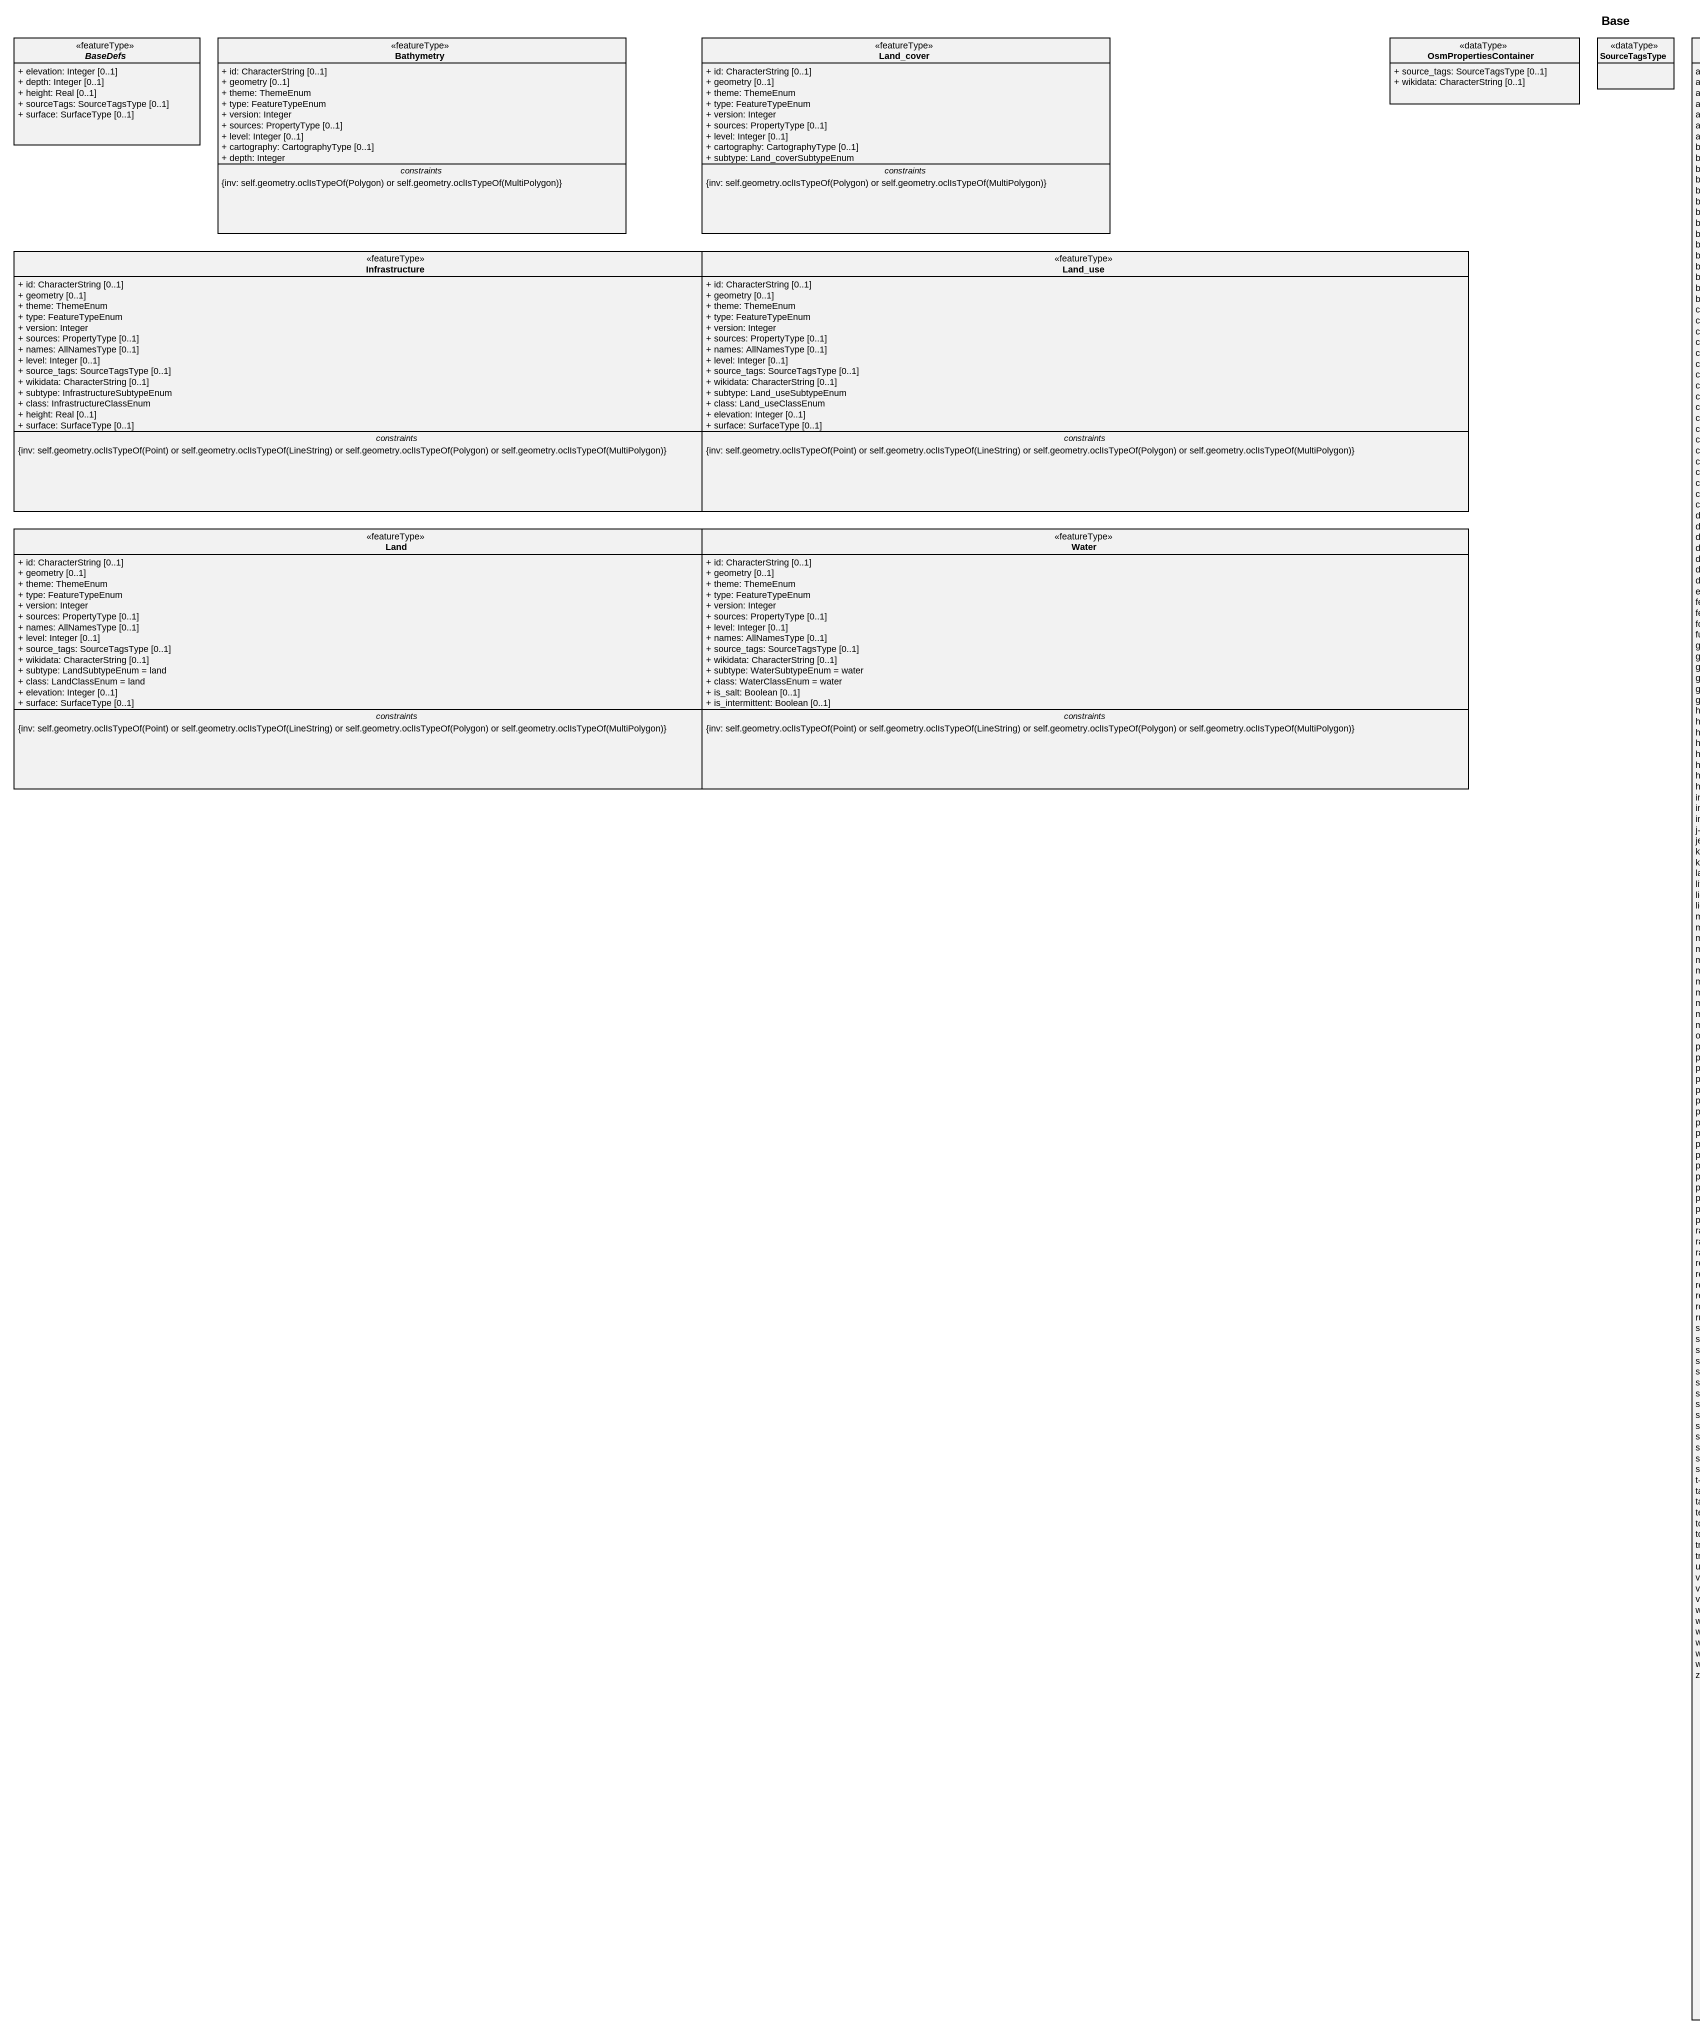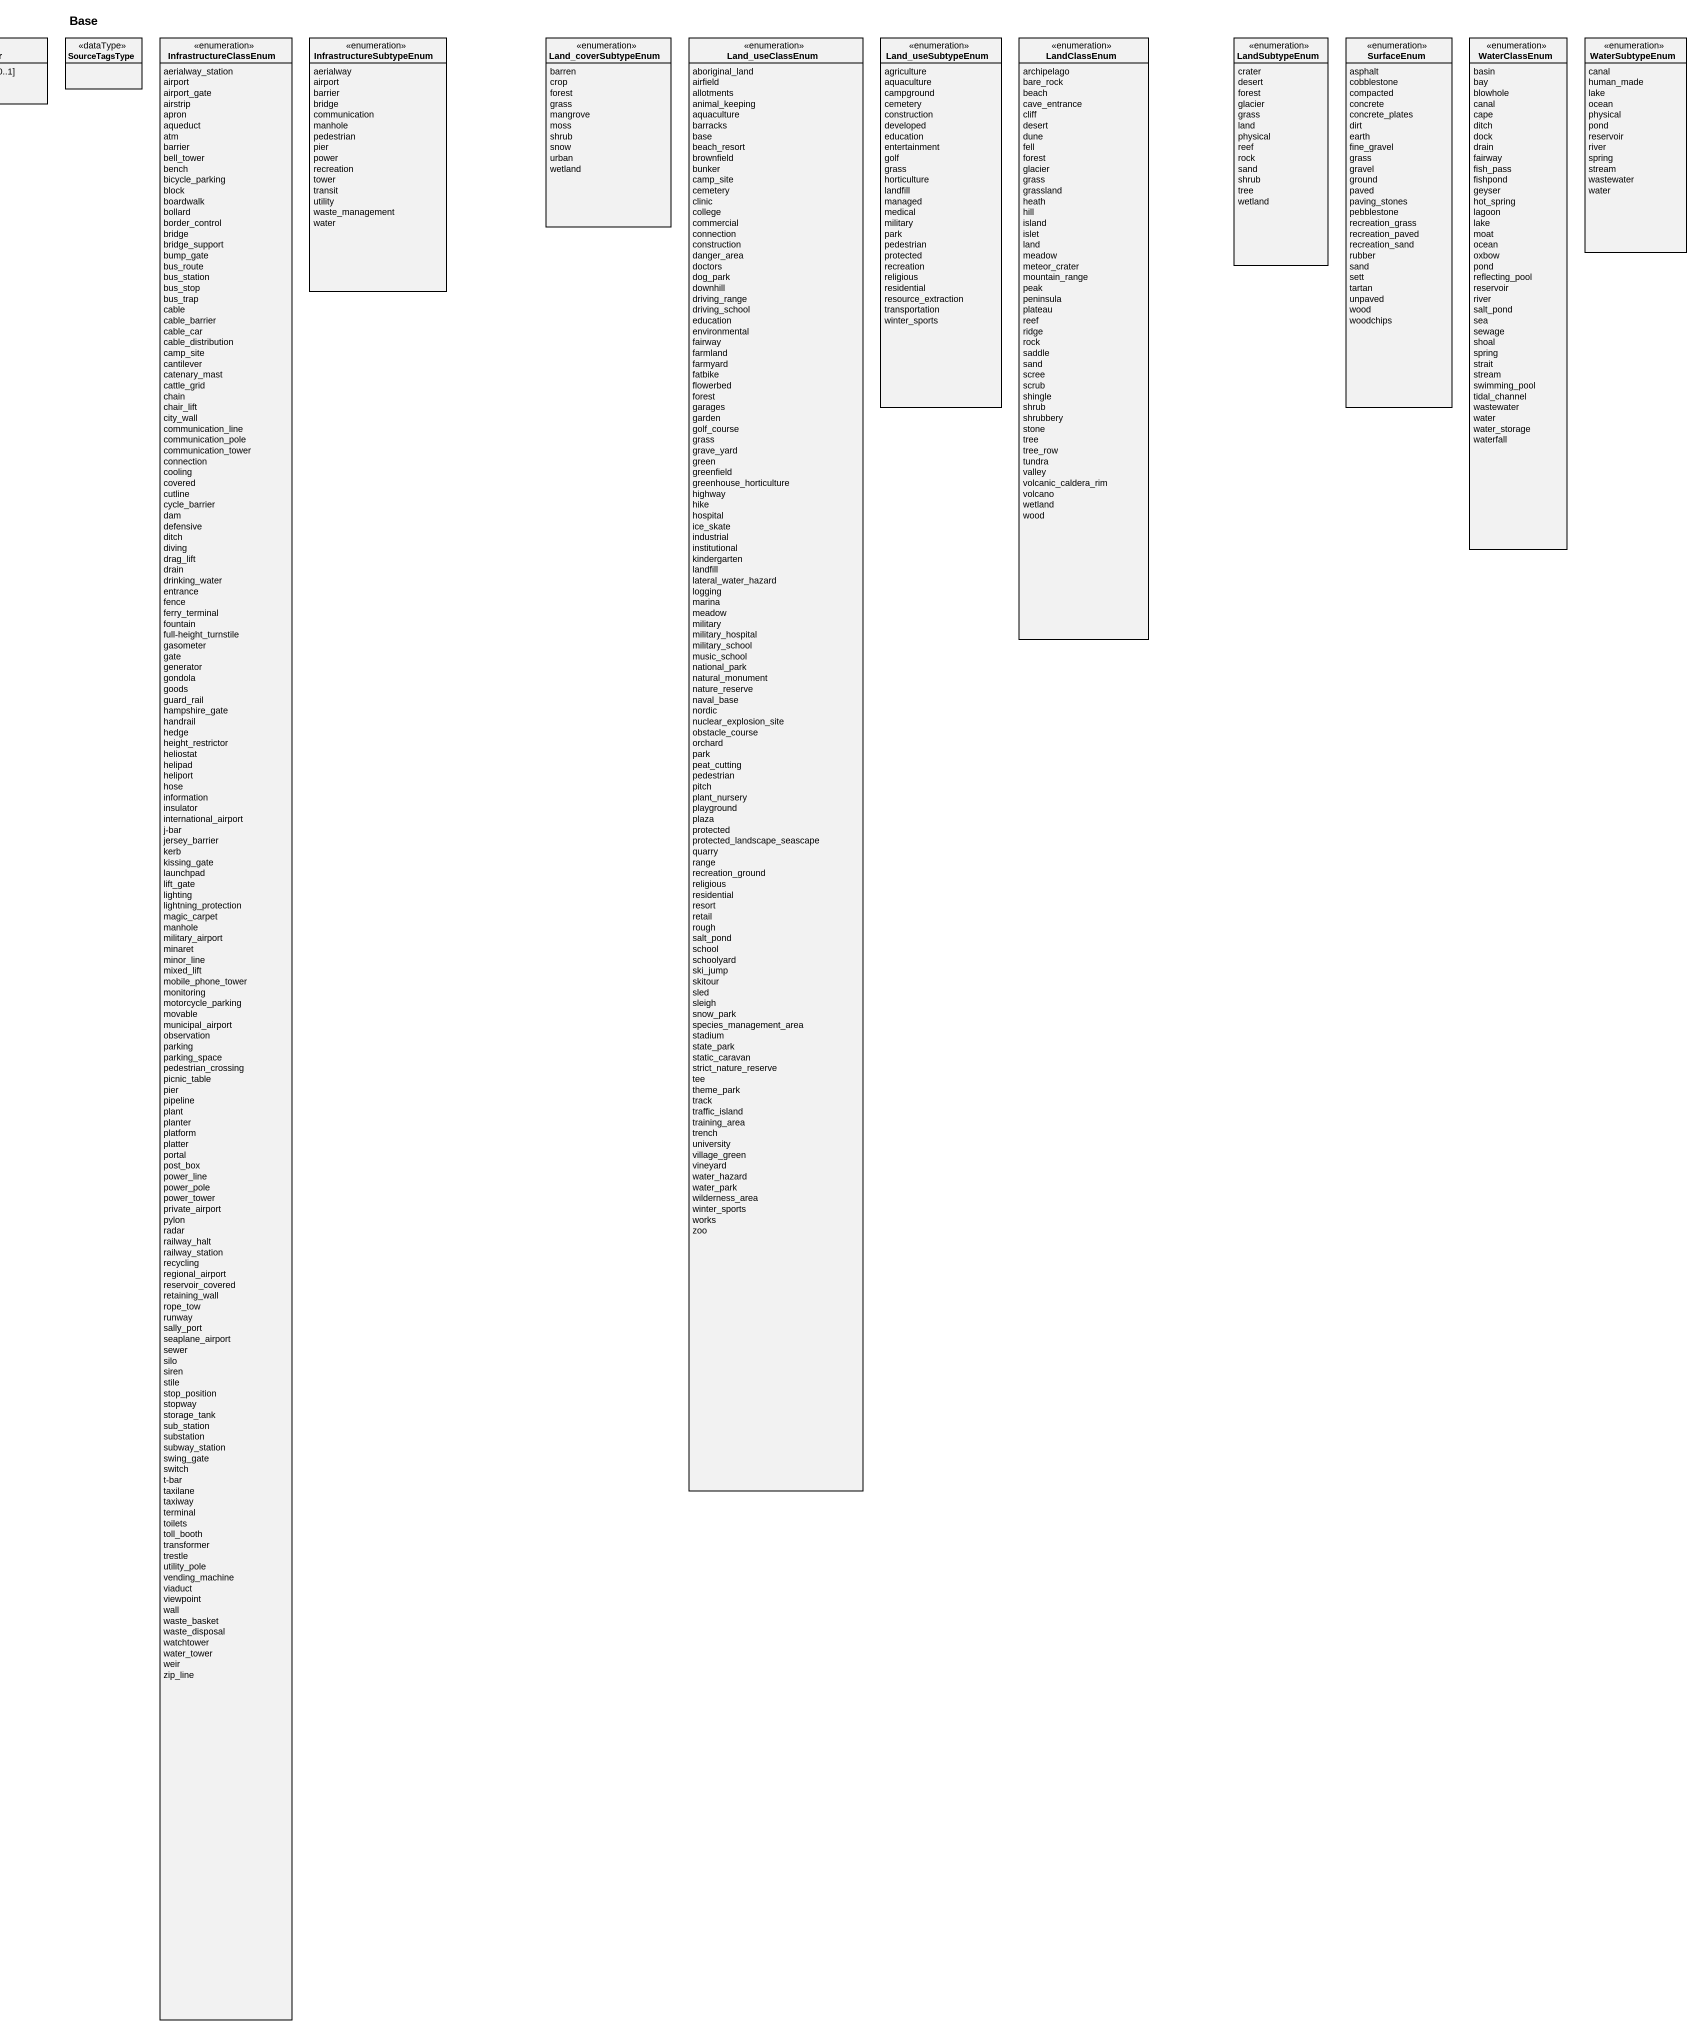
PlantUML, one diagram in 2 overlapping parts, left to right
@startuml
title Base
hide circle
hide empty members
skinparam classAttributeIconSize 0
abstract class BaseDefs <<featureType>> {
  + elevation: Integer [0..1]
  + depth: Integer [0..1]
  + height: Real [0..1]
  + sourceTags: SourceTagsType [0..1]
  + surface: SurfaceType [0..1]
}
class Bathymetry <<featureType>> {
  + id: CharacterString [0..1]
  + geometry [0..1]
  + theme: ThemeEnum
  + type: FeatureTypeEnum
  + version: Integer
  + sources: PropertyType [0..1]
  + level: Integer [0..1]
  + cartography: CartographyType [0..1]
  + depth: Integer
  -- constraints --
  {field} {inv: self.geometry.oclIsTypeOf(Polygon) or self.geometry.oclIsTypeOf(MultiPolygon)}
}
class Land_cover <<featureType>> {
  + id: CharacterString [0..1]
  + geometry [0..1]
  + theme: ThemeEnum
  + type: FeatureTypeEnum
  + version: Integer
  + sources: PropertyType [0..1]
  + level: Integer [0..1]
  + cartography: CartographyType [0..1]
  + subtype: Land_coverSubtypeEnum
  -- constraints --
  {field} {inv: self.geometry.oclIsTypeOf(Polygon) or self.geometry.oclIsTypeOf(MultiPolygon)}
}
class OsmPropertiesContainer <<dataType>> {
  + source_tags: SourceTagsType [0..1]
  + wikidata: CharacterString [0..1]
}
class SourceTagsType <<dataType>>
enum InfrastructureClassEnum {
  aerialway_station
  airport
  airport_gate
  airstrip
  apron
  aqueduct
  atm
  barrier
  bell_tower
  bench
  bicycle_parking
  block
  boardwalk
  bollard
  border_control
  bridge
  bridge_support
  bump_gate
  bus_route
  bus_station
  bus_stop
  bus_trap
  cable
  cable_barrier
  cable_car
  cable_distribution
  camp_site
  cantilever
  catenary_mast
  cattle_grid
  chain
  chair_lift
  city_wall
  communication_line
  communication_pole
  communication_tower
  connection
  cooling
  covered
  cutline
  cycle_barrier
  dam
  defensive
  ditch
  diving
  drag_lift
  drain
  drinking_water
  entrance
  fence
  ferry_terminal
  fountain
  full-height_turnstile
  gasometer
  gate
  generator
  gondola
  goods
  guard_rail
  hampshire_gate
  handrail
  hedge
  height_restrictor
  heliostat
  helipad
  heliport
  hose
  information
  insulator
  international_airport
  j-bar
  jersey_barrier
  kerb
  kissing_gate
  launchpad
  lift_gate
  lighting
  lightning_protection
  magic_carpet
  manhole
  military_airport
  minaret
  minor_line
  mixed_lift
  mobile_phone_tower
  monitoring
  motorcycle_parking
  movable
  municipal_airport
  observation
  parking
  parking_space
  pedestrian_crossing
  picnic_table
  pier
  pipeline
  plant
  planter
  platform
  platter
  portal
  post_box
  power_line
  power_pole
  power_tower
  private_airport
  pylon
  radar
  railway_halt
  railway_station
  recycling
  regional_airport
  reservoir_covered
  retaining_wall
  rope_tow
  runway
  sally_port
  seaplane_airport
  sewer
  silo
  siren
  stile
  stop_position
  stopway
  storage_tank
  sub_station
  substation
  subway_station
  swing_gate
  switch
  t-bar
  taxilane
  taxiway
  terminal
  toilets
  toll_booth
  transformer
  trestle
  utility_pole
  vending_machine
  viaduct
  viewpoint
  wall
  waste_basket
  waste_disposal
  watchtower
  water_tower
  weir
  zip_line
}
enum InfrastructureSubtypeEnum {
  aerialway
  airport
  barrier
  bridge
  communication
  manhole
  pedestrian
  pier
  power
  recreation
  tower
  transit
  utility
  waste_management
  water
}
enum Land_coverSubtypeEnum {
  barren
  crop
  forest
  grass
  mangrove
  moss
  shrub
  snow
  urban
  wetland
}
enum Land_useClassEnum {
  aboriginal_land
  airfield
  allotments
  animal_keeping
  aquaculture
  barracks
  base
  beach_resort
  brownfield
  bunker
  camp_site
  cemetery
  clinic
  college
  commercial
  connection
  construction
  danger_area
  doctors
  dog_park
  downhill
  driving_range
  driving_school
  education
  environmental
  fairway
  farmland
  farmyard
  fatbike
  flowerbed
  forest
  garages
  garden
  golf_course
  grass
  grave_yard
  green
  greenfield
  greenhouse_horticulture
  highway
  hike
  hospital
  ice_skate
  industrial
  institutional
  kindergarten
  landfill
  lateral_water_hazard
  logging
  marina
  meadow
  military
  military_hospital
  military_school
  music_school
  national_park
  natural_monument
  nature_reserve
  naval_base
  nordic
  nuclear_explosion_site
  obstacle_course
  orchard
  park
  peat_cutting
  pedestrian
  pitch
  plant_nursery
  playground
  plaza
  protected
  protected_landscape_seascape
  quarry
  range
  recreation_ground
  religious
  residential
  resort
  retail
  rough
  salt_pond
  school
  schoolyard
  ski_jump
  skitour
  sled
  sleigh
  snow_park
  species_management_area
  stadium
  state_park
  static_caravan
  strict_nature_reserve
  tee
  theme_park
  track
  traffic_island
  training_area
  trench
  university
  village_green
  vineyard
  water_hazard
  water_park
  wilderness_area
  winter_sports
  works
  zoo
}
enum Land_useSubtypeEnum {
  agriculture
  aquaculture
  campground
  cemetery
  construction
  developed
  education
  entertainment
  golf
  grass
  horticulture
  landfill
  managed
  medical
  military
  park
  pedestrian
  protected
  recreation
  religious
  residential
  resource_extraction
  transportation
  winter_sports
}
enum LandClassEnum {
  archipelago
  bare_rock
  beach
  cave_entrance
  cliff
  desert
  dune
  fell
  forest
  glacier
  grass
  grassland
  heath
  hill
  island
  islet
  land
  meadow
  meteor_crater
  mountain_range
  peak
  peninsula
  plateau
  reef
  ridge
  rock
  saddle
  sand
  scree
  scrub
  shingle
  shrub
  shrubbery
  stone
  tree
  tree_row
  tundra
  valley
  volcanic_caldera_rim
  volcano
  wetland
  wood
}
enum LandSubtypeEnum {
  crater
  desert
  forest
  glacier
  grass
  land
  physical
  reef
  rock
  sand
  shrub
  tree
  wetland
}
enum SurfaceEnum {
  asphalt
  cobblestone
  compacted
  concrete
  concrete_plates
  dirt
  earth
  fine_gravel
  grass
  gravel
  ground
  paved
  paving_stones
  pebblestone
  recreation_grass
  recreation_paved
  recreation_sand
  rubber
  sand
  sett
  tartan
  unpaved
  wood
  woodchips
}
enum WaterClassEnum {
  basin
  bay
  blowhole
  canal
  cape
  ditch
  dock
  drain
  fairway
  fish_pass
  fishpond
  geyser
  hot_spring
  lagoon
  lake
  moat
  ocean
  oxbow
  pond
  reflecting_pool
  reservoir
  river
  salt_pond
  sea
  sewage
  shoal
  spring
  strait
  stream
  swimming_pool
  tidal_channel
  wastewater
  water
  water_storage
  waterfall
}
enum WaterSubtypeEnum {
  canal
  human_made
  lake
  ocean
  physical
  pond
  reservoir
  river
  spring
  stream
  wastewater
  water
}
class Infrastructure <<featureType>> {
  + id: CharacterString [0..1]
  + geometry [0..1]
  + theme: ThemeEnum
  + type: FeatureTypeEnum
  + version: Integer
  + sources: PropertyType [0..1]
  + names: AllNamesType [0..1]
  + level: Integer [0..1]
  + source_tags: SourceTagsType [0..1]
  + wikidata: CharacterString [0..1]
  + subtype: InfrastructureSubtypeEnum
  + class: InfrastructureClassEnum
  + height: Real [0..1]
  + surface: SurfaceType [0..1]
  -- constraints --
  {field} {inv: self.geometry.oclIsTypeOf(Point) or self.geometry.oclIsTypeOf(LineString) or self.geometry.oclIsTypeOf(Polygon) or self.geometry.oclIsTypeOf(MultiPolygon)}
}
class Land_use <<featureType>> {
  + id: CharacterString [0..1]
  + geometry [0..1]
  + theme: ThemeEnum
  + type: FeatureTypeEnum
  + version: Integer
  + sources: PropertyType [0..1]
  + names: AllNamesType [0..1]
  + level: Integer [0..1]
  + source_tags: SourceTagsType [0..1]
  + wikidata: CharacterString [0..1]
  + subtype: Land_useSubtypeEnum
  + class: Land_useClassEnum
  + elevation: Integer [0..1]
  + surface: SurfaceType [0..1]
  -- constraints --
  {field} {inv: self.geometry.oclIsTypeOf(Point) or self.geometry.oclIsTypeOf(LineString) or self.geometry.oclIsTypeOf(Polygon) or self.geometry.oclIsTypeOf(MultiPolygon)}
}
class Land <<featureType>> {
  + id: CharacterString [0..1]
  + geometry [0..1]
  + theme: ThemeEnum
  + type: FeatureTypeEnum
  + version: Integer
  + sources: PropertyType [0..1]
  + names: AllNamesType [0..1]
  + level: Integer [0..1]
  + source_tags: SourceTagsType [0..1]
  + wikidata: CharacterString [0..1]
  + subtype: LandSubtypeEnum = land
  + class: LandClassEnum = land
  + elevation: Integer [0..1]
  + surface: SurfaceType [0..1]
  -- constraints --
  {field} {inv: self.geometry.oclIsTypeOf(Point) or self.geometry.oclIsTypeOf(LineString) or self.geometry.oclIsTypeOf(Polygon) or self.geometry.oclIsTypeOf(MultiPolygon)}
}
class Water <<featureType>> {
  + id: CharacterString [0..1]
  + geometry [0..1]
  + theme: ThemeEnum
  + type: FeatureTypeEnum
  + version: Integer
  + sources: PropertyType [0..1]
  + level: Integer [0..1]
  + names: AllNamesType [0..1]
  + source_tags: SourceTagsType [0..1]
  + wikidata: CharacterString [0..1]
  + subtype: WaterSubtypeEnum = water
  + class: WaterClassEnum = water
  + is_salt: Boolean [0..1]
  + is_intermittent: Boolean [0..1]
  -- constraints --
  {field} {inv: self.geometry.oclIsTypeOf(Point) or self.geometry.oclIsTypeOf(LineString) or self.geometry.oclIsTypeOf(Polygon) or self.geometry.oclIsTypeOf(MultiPolygon)}
}
@enduml
